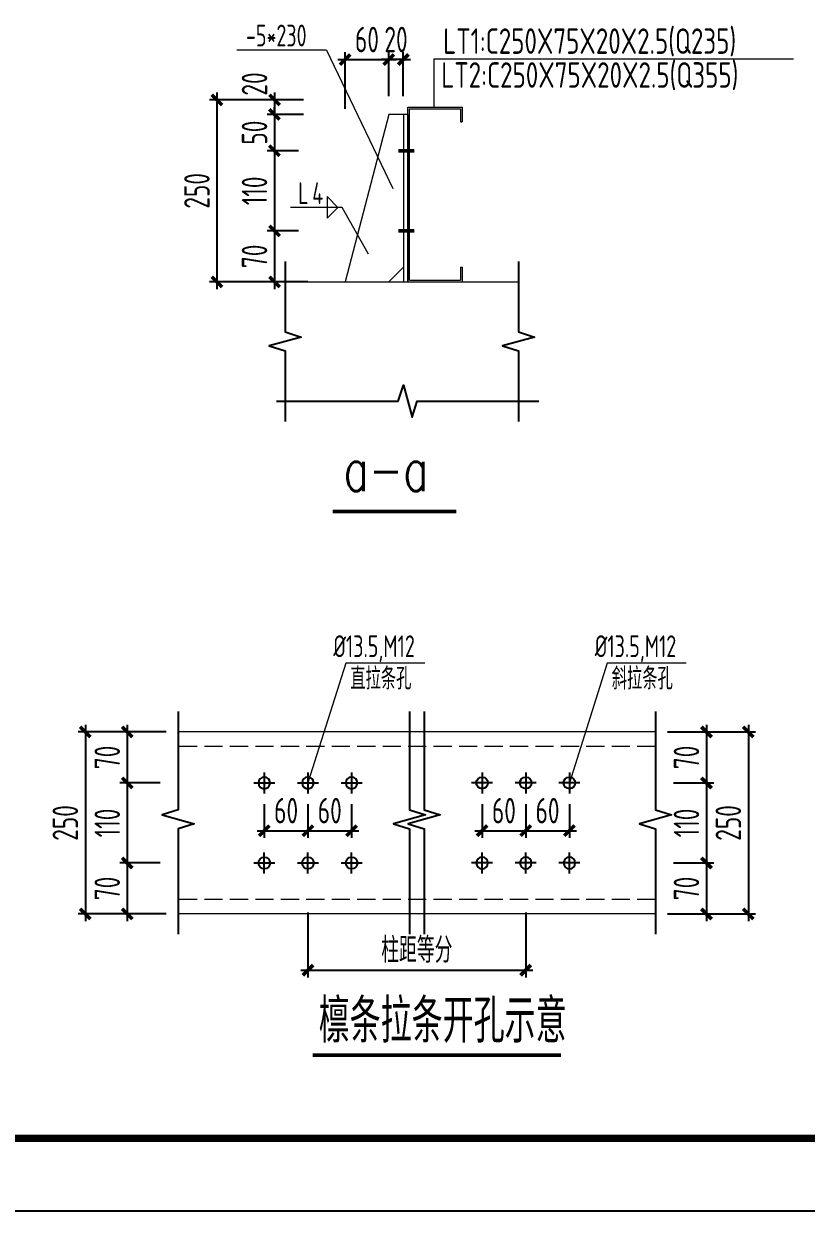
# Model space of a CAD drawing. Extents: x -3102990 to -851544, y -5293060 to -2540151.
# Drawn here: x -1814822 to -1804063, y -2672902 to -2656588 of the extents above; entities that cross this region are included whole.
import ezdxf

# ---------------------------------------------------------------- set-up
doc = ezdxf.new("R2010")
doc.units = 0
doc.header["$LTSCALE"] = 1000
doc.header["$PDMODE"] = 1
doc.linetypes.add('DASH', pattern=[0.35, 0.25, -0.1])
doc.layers.get('0').update_dxf_attribs({"linetype": 'CONTINUOUS'})
doc.layers.get('Defpoints').update_dxf_attribs({"linetype": 'CONTINUOUS'})
for name, color, linetype in [('BEAM', 4, 'CONTINUOUS'), ('DIM', 3, 'CONTINUOUS'), ('NUM', 7, 'CONTINUOUS'), ('PUB_TITLE', 4, 'CONTINUOUS'), ('REIN', 1, 'CONTINUOUS'), ('TEXT', 7, 'CONTINUOUS'), ('THIN', 7, 'CONTINUOUS')]:
    doc.layers.add(name, color=color, linetype=linetype)
doc.layers.add('yichutu', color=7, linetype='CONTINUOUS', true_color=0xffffff, plot=False)
doc.styles.add('TSSD_Dimension', font='tssdeng.shx', dxfattribs={"width": 0.7, "bigfont": 'Hztxt.shx'})
doc.styles.add('TSSD_Rein', font='Tssdeng.shx', dxfattribs={"width": 0.75, "bigfont": 'hztxt.shx'})
doc.styles.add('正文', font='romans.shx', dxfattribs={"width": 0.71, "bigfont": 'hztxt.shx'})
doc.dimstyles.new('TSSD_10_100', dxfattribs={"dimtxt": 350, "dimasz": 100, "dimexe": 100, "dimexo": 250, "dimgap": 100, "dimtad": 1, "dimdec": 0, "dimlfac": 0.1, "dimzin": 0, "dimdsep": 46, "dimtxsty": 'TSSD_Dimension', "dimblk": 'ARCHTICK', "dimcen": 0, "dimdle": 100, "dimclrt": 7, "dimadec": 0, "dimazin": 0, "dimtfac": 1, "dimtdec": 0, "dimtix": 1, "dimtmove": 2, "dimatfit": 3, "dimldrblk": 'ARCHTICK', "dimfxl": 1, "dimtolj": 1, "dimtzin": 0, "dimarcsym": 0})

# ---------------------------------------------------------------- blocks, each defined once
blk = doc.blocks.new('_ArchTick')
at = {"color": 0, "const_width": 0.5}
blk.add_lwpolyline([(-0.71, -0.71), (0.71, 0.71)], dxfattribs=at)
blk = doc.blocks.new('*D2562')
at = {"layer": 'Defpoints', "color": 0}
for p in [(-1810726, -2657634), (-1811374, -2657834), (-1810726, -2657834)]:
    blk.add_point(p, dxfattribs=at)
at = {"layer": 'DIM', "color": 0, "lineweight": -2}
for p, q in [((-1811374, -2657534), (-1811374, -2657934)), ((-1810976, -2657634), (-1811474, -2657634)), ((-1810976, -2657834), (-1811474, -2657834))]:
    blk.add_line(p, q, dxfattribs=at)
at = {"layer": 'DIM', "color": 0, "lineweight": -2, "xscale": 100, "yscale": 100, "zscale": 100}
for p, rotation in [((-1811374, -2657634), 90), ((-1811374, -2657834), 270)]:
    blk.add_blockref('_ArchTick', p, dxfattribs=dict(at, rotation=rotation))
at = {"layer": 'DIM', "color": 7, "lineweight": 5, "insert": (-1811649, -2657416), "char_height": 350, "attachment_point": 5, "rotation": 90, "style": 'TSSD_Dimension'}
blk.add_mtext('\\A1;20', dxfattribs=at)
blk = doc.blocks.new('*D2563')
at = {"layer": 'Defpoints', "color": 0}
for p in [(-1810726, -2657834), (-1811374, -2658334), (-1810793, -2658334)]:
    blk.add_point(p, dxfattribs=at)
at = {"layer": 'DIM', "color": 0, "lineweight": -2}
for p, q in [((-1810976, -2657834), (-1811474, -2657834)), ((-1811374, -2657834), (-1811374, -2657734)), ((-1811374, -2657834), (-1811374, -2658334)), ((-1811043, -2658334), (-1811474, -2658334)), ((-1811374, -2658334), (-1811374, -2658434))]:
    blk.add_line(p, q, dxfattribs=at)
at = {"layer": 'DIM', "color": 0, "lineweight": -2, "xscale": 100, "yscale": 100, "zscale": 100}
for p, rotation in [((-1811374, -2657834), 270), ((-1811374, -2658334), 90)]:
    blk.add_blockref('_ArchTick', p, dxfattribs=dict(at, rotation=rotation))
at = {"layer": 'DIM', "color": 7, "lineweight": 5, "insert": (-1811649, -2658084), "char_height": 350, "attachment_point": 5, "rotation": 90, "style": 'TSSD_Dimension'}
blk.add_mtext('\\A1;50', dxfattribs=at)
blk = doc.blocks.new('*D2564')
at = {"layer": 'Defpoints', "color": 0}
for p in [(-1810793, -2659434), (-1811374, -2660134), (-1810666, -2660134)]:
    blk.add_point(p, dxfattribs=at)
at = {"layer": 'DIM', "color": 0, "lineweight": -2}
for p, q in [((-1811374, -2659334), (-1811374, -2660234)), ((-1811043, -2659434), (-1811474, -2659434)), ((-1810916, -2660134), (-1811474, -2660134))]:
    blk.add_line(p, q, dxfattribs=at)
at = {"layer": 'DIM', "color": 0, "lineweight": -2, "xscale": 100, "yscale": 100, "zscale": 100}
for p, rotation in [((-1811374, -2659434), 90), ((-1811374, -2660134), 270)]:
    blk.add_blockref('_ArchTick', p, dxfattribs=dict(at, rotation=rotation))
at = {"layer": 'DIM', "color": 7, "lineweight": 5, "insert": (-1811649, -2659784), "char_height": 350, "attachment_point": 5, "rotation": 90, "style": 'TSSD_Dimension'}
blk.add_mtext('\\A1;70', dxfattribs=at)
blk = doc.blocks.new('*D2565')
at = {"layer": 'Defpoints', "color": 0}
for p in [(-1810976, -2657634), (-1812166, -2660134), (-1810976, -2660134)]:
    blk.add_point(p, dxfattribs=at)
at = {"layer": 'DIM', "color": 0, "lineweight": -2}
for p, q in [((-1812166, -2657534), (-1812166, -2660234)), ((-1811226, -2657634), (-1812266, -2657634)), ((-1811226, -2660134), (-1812266, -2660134))]:
    blk.add_line(p, q, dxfattribs=at)
at = {"layer": 'DIM', "color": 0, "lineweight": -2, "xscale": 100, "yscale": 100, "zscale": 100}
for p, rotation in [((-1812166, -2657634), 90), ((-1812166, -2660134), 270)]:
    blk.add_blockref('_ArchTick', p, dxfattribs=dict(at, rotation=rotation))
at = {"layer": 'DIM', "color": 7, "lineweight": 5, "insert": (-1812441, -2658884), "char_height": 350, "attachment_point": 5, "rotation": 90, "style": 'TSSD_Dimension'}
blk.add_mtext('\\A1;250', dxfattribs=at)
blk = doc.blocks.new('*D2566')
at = {"layer": 'Defpoints', "color": 0}
for p in [(-1809803, -2657080), (-1809803, -2657834), (-1810403, -2658008)]:
    blk.add_point(p, dxfattribs=at)
at = {"layer": 'DIM', "color": 0, "lineweight": -2}
for p, q in [((-1810403, -2657758), (-1810403, -2656980)), ((-1809803, -2657584), (-1809803, -2656980)), ((-1810503, -2657080), (-1809703, -2657080))]:
    blk.add_line(p, q, dxfattribs=at)
at = {"layer": 'DIM', "color": 0, "lineweight": -2, "xscale": 100, "yscale": 100, "zscale": 100, "rotation": 180}
blk.add_blockref('_ArchTick', (-1810403, -2657080), dxfattribs=at)
at = {"layer": 'DIM', "color": 0, "lineweight": -2, "xscale": 100, "yscale": 100, "zscale": 100}
blk.add_blockref('_ArchTick', (-1809803, -2657080), dxfattribs=at)
at = {"layer": 'DIM', "color": 7, "lineweight": 5, "insert": (-1810103, -2656805), "char_height": 350, "attachment_point": 5, "style": 'TSSD_Dimension'}
blk.add_mtext('\\A1;60', dxfattribs=at)
blk = doc.blocks.new('*D2567')
at = {"layer": 'Defpoints', "color": 0}
for p in [(-1809803, -2657080), (-1809803, -2657834), (-1809603, -2657834)]:
    blk.add_point(p, dxfattribs=at)
at = {"layer": 'DIM', "color": 0, "lineweight": -2}
for p, q in [((-1809803, -2657584), (-1809803, -2656980)), ((-1809603, -2657584), (-1809603, -2656980)), ((-1809803, -2657080), (-1809903, -2657080)), ((-1809603, -2657080), (-1809803, -2657080)), ((-1809603, -2657080), (-1809503, -2657080))]:
    blk.add_line(p, q, dxfattribs=at)
at = {"layer": 'DIM', "color": 0, "lineweight": -2, "xscale": 100, "yscale": 100, "zscale": 100}
blk.add_blockref('_ArchTick', (-1809803, -2657080), dxfattribs=at)
at = {"layer": 'DIM', "color": 0, "lineweight": -2, "xscale": 100, "yscale": 100, "zscale": 100, "rotation": 180}
blk.add_blockref('_ArchTick', (-1809603, -2657080), dxfattribs=at)
at = {"layer": 'DIM', "color": 7, "lineweight": 5, "insert": (-1809703, -2656805), "char_height": 350, "attachment_point": 5, "style": 'TSSD_Dimension'}
blk.add_mtext('\\A1;20', dxfattribs=at)
blk = doc.blocks.new('*D2593')
at = {"layer": 'Defpoints', "color": 0}
for p in [(-1810793, -2658334), (-1811374, -2659434), (-1810793, -2659434)]:
    blk.add_point(p, dxfattribs=at)
at = {"layer": 'DIM', "color": 0, "lineweight": -2}
for p, q in [((-1811043, -2658334), (-1811474, -2658334)), ((-1811374, -2658234), (-1811374, -2659534)), ((-1811043, -2659434), (-1811474, -2659434))]:
    blk.add_line(p, q, dxfattribs=at)
at = {"layer": 'DIM', "color": 0, "lineweight": -2, "xscale": 100, "yscale": 100, "zscale": 100}
for p, rotation in [((-1811374, -2658334), 90), ((-1811374, -2659434), 270)]:
    blk.add_blockref('_ArchTick', p, dxfattribs=dict(at, rotation=rotation))
at = {"layer": 'DIM', "color": 7, "insert": (-1811649, -2658884), "char_height": 350, "attachment_point": 5, "rotation": 90, "style": 'TSSD_Dimension'}
blk.add_mtext('\\A1;110', dxfattribs=at)
blk = doc.blocks.new('A$C3073000E')
at = {"layer": 'THIN', "color": 1}
for p, q in [((116, 1), (-172, 1)), ((-28, 145), (-28, -143))]:
    blk.add_line(p, q, dxfattribs=at)
blk.add_circle((-28, 1), 80, dxfattribs=at)
blk = doc.blocks.new('*D2674')
at = {"layer": 'Defpoints', "color": 0}
for p in [(-1806221, -2666318), (-1806221, -2668818), (-1804859, -2668818)]:
    blk.add_point(p, dxfattribs=at)
at = {"layer": 'DIM', "color": 0, "lineweight": -2}
for p, q in [((-1805971, -2666318), (-1804759, -2666318)), ((-1804859, -2666218), (-1804859, -2668918)), ((-1805971, -2668818), (-1804759, -2668818))]:
    blk.add_line(p, q, dxfattribs=at)
at = {"layer": 'DIM', "color": 0, "lineweight": -2, "xscale": 100, "yscale": 100, "zscale": 100}
for p, rotation in [((-1804859, -2666318), 90), ((-1804859, -2668818), 270)]:
    blk.add_blockref('_ArchTick', p, dxfattribs=dict(at, rotation=rotation))
at = {"layer": 'DIM', "color": 7, "insert": (-1805134, -2667568), "char_height": 350, "attachment_point": 5, "rotation": 90, "style": 'TSSD_Dimension'}
blk.add_mtext('\\A1;250', dxfattribs=at)
blk = doc.blocks.new('*D2675')
at = {"layer": 'Defpoints', "color": 0}
for p in [(-1806137, -2666318), (-1806137, -2667018), (-1805435, -2667018)]:
    blk.add_point(p, dxfattribs=at)
at = {"layer": 'DIM', "color": 0, "lineweight": -2}
for p, q in [((-1805887, -2666318), (-1805335, -2666318)), ((-1805435, -2666218), (-1805435, -2667118)), ((-1805887, -2667018), (-1805335, -2667018))]:
    blk.add_line(p, q, dxfattribs=at)
at = {"layer": 'DIM', "color": 0, "lineweight": -2, "xscale": 100, "yscale": 100, "zscale": 100}
for p, rotation in [((-1805435, -2666318), 90), ((-1805435, -2667018), 270)]:
    blk.add_blockref('_ArchTick', p, dxfattribs=dict(at, rotation=rotation))
at = {"layer": 'DIM', "color": 7, "insert": (-1805710, -2666668), "char_height": 350, "attachment_point": 5, "rotation": 90, "style": 'TSSD_Dimension'}
blk.add_mtext('\\A1;70', dxfattribs=at)
blk = doc.blocks.new('*D2676')
at = {"layer": 'Defpoints', "color": 0}
for p in [(-1806137, -2667018), (-1806137, -2668118), (-1805435, -2668118)]:
    blk.add_point(p, dxfattribs=at)
at = {"layer": 'DIM', "color": 0, "lineweight": -2}
for p, q in [((-1805887, -2667018), (-1805335, -2667018)), ((-1805435, -2666918), (-1805435, -2668218)), ((-1805887, -2668118), (-1805335, -2668118))]:
    blk.add_line(p, q, dxfattribs=at)
at = {"layer": 'DIM', "color": 0, "lineweight": -2, "xscale": 100, "yscale": 100, "zscale": 100}
for p, rotation in [((-1805435, -2667018), 90), ((-1805435, -2668118), 270)]:
    blk.add_blockref('_ArchTick', p, dxfattribs=dict(at, rotation=rotation))
at = {"layer": 'DIM', "color": 7, "insert": (-1805710, -2667568), "char_height": 350, "attachment_point": 5, "rotation": 90, "style": 'TSSD_Dimension'}
blk.add_mtext('\\A1;110', dxfattribs=at)
blk = doc.blocks.new('*D2677')
at = {"layer": 'Defpoints', "color": 0}
for p in [(-1811514, -2667062), (-1810914, -2667062), (-1810914, -2667674)]:
    blk.add_point(p, dxfattribs=at)
at = {"layer": 'DIM', "color": 0, "lineweight": -2}
for p, q in [((-1811514, -2667312), (-1811514, -2667774)), ((-1810914, -2667312), (-1810914, -2667774)), ((-1811614, -2667674), (-1810814, -2667674))]:
    blk.add_line(p, q, dxfattribs=at)
at = {"layer": 'DIM', "color": 0, "lineweight": -2, "xscale": 100, "yscale": 100, "zscale": 100, "rotation": 180}
blk.add_blockref('_ArchTick', (-1811514, -2667674), dxfattribs=at)
at = {"layer": 'DIM', "color": 0, "lineweight": -2, "xscale": 100, "yscale": 100, "zscale": 100}
blk.add_blockref('_ArchTick', (-1810914, -2667674), dxfattribs=at)
at = {"layer": 'DIM', "color": 7, "insert": (-1811214, -2667399), "char_height": 350, "attachment_point": 5, "style": 'TSSD_Dimension'}
blk.add_mtext('\\A1;60', dxfattribs=at)
blk = doc.blocks.new('*D2678')
at = {"layer": 'Defpoints', "color": 0}
for p in [(-1810914, -2667062), (-1810314, -2667062), (-1810314, -2667674)]:
    blk.add_point(p, dxfattribs=at)
at = {"layer": 'DIM', "color": 0, "lineweight": -2}
for p, q in [((-1810914, -2667312), (-1810914, -2667774)), ((-1810314, -2667312), (-1810314, -2667774)), ((-1811014, -2667674), (-1810214, -2667674))]:
    blk.add_line(p, q, dxfattribs=at)
at = {"layer": 'DIM', "color": 0, "lineweight": -2, "xscale": 100, "yscale": 100, "zscale": 100, "rotation": 180}
blk.add_blockref('_ArchTick', (-1810914, -2667674), dxfattribs=at)
at = {"layer": 'DIM', "color": 0, "lineweight": -2, "xscale": 100, "yscale": 100, "zscale": 100}
blk.add_blockref('_ArchTick', (-1810314, -2667674), dxfattribs=at)
at = {"layer": 'DIM', "color": 7, "insert": (-1810614, -2667399), "char_height": 350, "attachment_point": 5, "style": 'TSSD_Dimension'}
blk.add_mtext('\\A1;60', dxfattribs=at)
blk = doc.blocks.new('*D2679')
at = {"layer": 'Defpoints', "color": 0}
for p in [(-1808520, -2667062), (-1807920, -2667062), (-1807920, -2667674)]:
    blk.add_point(p, dxfattribs=at)
at = {"layer": 'DIM', "color": 0, "lineweight": -2}
for p, q in [((-1808520, -2667312), (-1808520, -2667774)), ((-1807920, -2667312), (-1807920, -2667774)), ((-1808620, -2667674), (-1807820, -2667674))]:
    blk.add_line(p, q, dxfattribs=at)
at = {"layer": 'DIM', "color": 0, "lineweight": -2, "xscale": 100, "yscale": 100, "zscale": 100, "rotation": 180}
blk.add_blockref('_ArchTick', (-1808520, -2667674), dxfattribs=at)
at = {"layer": 'DIM', "color": 0, "lineweight": -2, "xscale": 100, "yscale": 100, "zscale": 100}
blk.add_blockref('_ArchTick', (-1807920, -2667674), dxfattribs=at)
at = {"layer": 'DIM', "color": 7, "insert": (-1808220, -2667399), "char_height": 350, "attachment_point": 5, "style": 'TSSD_Dimension'}
blk.add_mtext('\\A1;60', dxfattribs=at)
blk = doc.blocks.new('*D2680')
at = {"layer": 'Defpoints', "color": 0}
for p in [(-1807920, -2667062), (-1807320, -2667062), (-1807320, -2667674)]:
    blk.add_point(p, dxfattribs=at)
at = {"layer": 'DIM', "color": 0, "lineweight": -2}
for p, q in [((-1807920, -2667312), (-1807920, -2667774)), ((-1807320, -2667312), (-1807320, -2667774)), ((-1808020, -2667674), (-1807220, -2667674))]:
    blk.add_line(p, q, dxfattribs=at)
at = {"layer": 'DIM', "color": 0, "lineweight": -2, "xscale": 100, "yscale": 100, "zscale": 100, "rotation": 180}
blk.add_blockref('_ArchTick', (-1807920, -2667674), dxfattribs=at)
at = {"layer": 'DIM', "color": 0, "lineweight": -2, "xscale": 100, "yscale": 100, "zscale": 100}
blk.add_blockref('_ArchTick', (-1807320, -2667674), dxfattribs=at)
at = {"layer": 'DIM', "color": 7, "insert": (-1807620, -2667399), "char_height": 350, "attachment_point": 5, "style": 'TSSD_Dimension'}
blk.add_mtext('\\A1;60', dxfattribs=at)
blk = doc.blocks.new('*D2681')
at = {"layer": 'Defpoints', "color": 0}
for p in [(-1806137, -2668118), (-1806137, -2668818), (-1805435, -2668818)]:
    blk.add_point(p, dxfattribs=at)
at = {"layer": 'DIM', "color": 0, "lineweight": -2}
for p, q in [((-1805887, -2668118), (-1805335, -2668118)), ((-1805435, -2668018), (-1805435, -2668918)), ((-1805887, -2668818), (-1805335, -2668818))]:
    blk.add_line(p, q, dxfattribs=at)
at = {"layer": 'DIM', "color": 0, "lineweight": -2, "xscale": 100, "yscale": 100, "zscale": 100}
for p, rotation in [((-1805435, -2668118), 90), ((-1805435, -2668818), 270)]:
    blk.add_blockref('_ArchTick', p, dxfattribs=dict(at, rotation=rotation))
at = {"layer": 'DIM', "color": 7, "insert": (-1805710, -2668468), "char_height": 350, "attachment_point": 5, "rotation": 90, "style": 'TSSD_Dimension'}
blk.add_mtext('\\A1;70', dxfattribs=at)
blk = doc.blocks.new('*D2682')
at = {"layer": 'Defpoints', "color": 0}
for p in [(-1812612, -2666318), (-1813975, -2668818), (-1812612, -2668818)]:
    blk.add_point(p, dxfattribs=at)
at = {"layer": 'DIM', "color": 0, "lineweight": -2}
for p, q in [((-1812862, -2666318), (-1814075, -2666318)), ((-1813975, -2666218), (-1813975, -2668918)), ((-1812862, -2668818), (-1814075, -2668818))]:
    blk.add_line(p, q, dxfattribs=at)
at = {"layer": 'DIM', "color": 0, "lineweight": -2, "xscale": 100, "yscale": 100, "zscale": 100}
for p, rotation in [((-1813975, -2666318), 90), ((-1813975, -2668818), 270)]:
    blk.add_blockref('_ArchTick', p, dxfattribs=dict(at, rotation=rotation))
at = {"layer": 'DIM', "color": 7, "insert": (-1814250, -2667568), "char_height": 350, "attachment_point": 5, "rotation": 90, "style": 'TSSD_Dimension'}
blk.add_mtext('\\A1;250', dxfattribs=at)
blk = doc.blocks.new('*D2683')
at = {"layer": 'Defpoints', "color": 0}
for p in [(-1812697, -2666318), (-1813399, -2667018), (-1812697, -2667018)]:
    blk.add_point(p, dxfattribs=at)
at = {"layer": 'DIM', "color": 0, "lineweight": -2}
for p, q in [((-1812947, -2666318), (-1813499, -2666318)), ((-1813399, -2666218), (-1813399, -2667118)), ((-1812947, -2667018), (-1813499, -2667018))]:
    blk.add_line(p, q, dxfattribs=at)
at = {"layer": 'DIM', "color": 0, "lineweight": -2, "xscale": 100, "yscale": 100, "zscale": 100}
for p, rotation in [((-1813399, -2666318), 90), ((-1813399, -2667018), 270)]:
    blk.add_blockref('_ArchTick', p, dxfattribs=dict(at, rotation=rotation))
at = {"layer": 'DIM', "color": 7, "insert": (-1813674, -2666668), "char_height": 350, "attachment_point": 5, "rotation": 90, "style": 'TSSD_Dimension'}
blk.add_mtext('\\A1;70', dxfattribs=at)
blk = doc.blocks.new('*D2684')
at = {"layer": 'Defpoints', "color": 0}
for p in [(-1812697, -2667018), (-1813399, -2668118), (-1812697, -2668118)]:
    blk.add_point(p, dxfattribs=at)
at = {"layer": 'DIM', "color": 0, "lineweight": -2}
for p, q in [((-1812947, -2667018), (-1813499, -2667018)), ((-1813399, -2666918), (-1813399, -2668218)), ((-1812947, -2668118), (-1813499, -2668118))]:
    blk.add_line(p, q, dxfattribs=at)
at = {"layer": 'DIM', "color": 0, "lineweight": -2, "xscale": 100, "yscale": 100, "zscale": 100}
for p, rotation in [((-1813399, -2667018), 90), ((-1813399, -2668118), 270)]:
    blk.add_blockref('_ArchTick', p, dxfattribs=dict(at, rotation=rotation))
at = {"layer": 'DIM', "color": 7, "insert": (-1813674, -2667568), "char_height": 350, "attachment_point": 5, "rotation": 90, "style": 'TSSD_Dimension'}
blk.add_mtext('\\A1;110', dxfattribs=at)
blk = doc.blocks.new('*D2685')
at = {"layer": 'Defpoints', "color": 0}
for p in [(-1812697, -2668118), (-1813399, -2668818), (-1812697, -2668818)]:
    blk.add_point(p, dxfattribs=at)
at = {"layer": 'DIM', "color": 0, "lineweight": -2}
for p, q in [((-1812947, -2668118), (-1813499, -2668118)), ((-1813399, -2668018), (-1813399, -2668918)), ((-1812947, -2668818), (-1813499, -2668818))]:
    blk.add_line(p, q, dxfattribs=at)
at = {"layer": 'DIM', "color": 0, "lineweight": -2, "xscale": 100, "yscale": 100, "zscale": 100}
for p, rotation in [((-1813399, -2668118), 90), ((-1813399, -2668818), 270)]:
    blk.add_blockref('_ArchTick', p, dxfattribs=dict(at, rotation=rotation))
at = {"layer": 'DIM', "color": 7, "insert": (-1813674, -2668468), "char_height": 350, "attachment_point": 5, "rotation": 90, "style": 'TSSD_Dimension'}
blk.add_mtext('\\A1;70', dxfattribs=at)
blk = doc.blocks.new('*D2686')
at = {"layer": 'Defpoints', "color": 0}
for p in [(-1810914, -2668547), (-1807920, -2668547), (-1807920, -2669590)]:
    blk.add_point(p, dxfattribs=at)
at = {"layer": 'DIM', "color": 0, "lineweight": -2}
for p, q in [((-1810914, -2668797), (-1810914, -2669690)), ((-1807920, -2668797), (-1807920, -2669690)), ((-1811014, -2669590), (-1807820, -2669590))]:
    blk.add_line(p, q, dxfattribs=at)
at = {"layer": 'DIM', "color": 0, "lineweight": -2, "xscale": 100, "yscale": 100, "zscale": 100, "rotation": 180}
blk.add_blockref('_ArchTick', (-1810914, -2669590), dxfattribs=at)
at = {"layer": 'DIM', "color": 0, "lineweight": -2, "xscale": 100, "yscale": 100, "zscale": 100}
blk.add_blockref('_ArchTick', (-1807920, -2669590), dxfattribs=at)
at = {"layer": 'DIM', "color": 7, "insert": (-1809417, -2669315), "char_height": 350, "attachment_point": 5, "style": 'TSSD_Dimension'}
blk.add_mtext('\\A1;柱距等分', dxfattribs=at)
blk = doc.blocks.new('A$C16496DF1')
at = {"layer": 'PUB_TITLE'}
blk.add_lwpolyline([(0, 0), (0, 42000), (104100, 42000), (104100, 0)], close=True, dxfattribs=at)
at = {"layer": 'PUB_TITLE', "const_width": 100}
blk.add_lwpolyline([(103100, 1000), (103100, 41000), (713, 41000), (713, 1000), (103100, 1000)], dxfattribs=at)
blk = doc.blocks.new('yct-1041-420-104100-42000-100-2006.0')
at = {"layer": 'yichutu', "color": 7, "true_color": 0xffffff}
blk.add_lwpolyline([(0, 0), (0, 42000), (104100, 42000), (104100, 0)], close=True, dxfattribs=at)

msp = doc.modelspace()

# ---------------------------------------------------------------- linework, layer by layer
at = {"layer": 'BEAM', "linetype": 'ByBlock', "lineweight": 5}
for p, q in [((-1809802.6, -2657834.31), (-1810402.6, -2660133.84)), ((-1809602.6, -2657834.31), (-1809802.6, -2657834.31)), ((-1809602.6, -2657834.31), (-1809602.6, -2660133.84)), ((-1809542.6, -2657834.31), (-1809602.6, -2657834.31)), ((-1809542.6, -2657733.84), (-1808792.6, -2657733.84)), ((-1809542.6, -2660133.84), (-1809542.6, -2657733.84)), ((-1809542.6, -2657834.31), (-1809542.6, -2660133.84)), ((-1809517.6, -2657758.84), (-1808817.6, -2657758.84)), ((-1809517.6, -2660108.84), (-1809517.6, -2657758.84)), ((-1808817.6, -2657758.84), (-1808817.6, -2657933.84)), ((-1808792.6, -2657733.84), (-1808792.6, -2657933.84)), ((-1808817.6, -2657933.84), (-1808792.6, -2657933.84)), ((-1809602.6, -2659933.84), (-1809802.6, -2660133.84)), ((-1808817.6, -2659933.84), (-1808817.6, -2660108.84)), ((-1808817.6, -2659933.84), (-1808792.6, -2659933.84)), ((-1808792.6, -2659933.84), (-1808792.6, -2660133.84)), ((-1811265.2, -2660133.84), (-1808220, -2660133.84)), ((-1811065.2, -2660133.84), (-1808020, -2660133.84)), ((-1809542.6, -2660133.84), (-1808792.6, -2660133.84)), ((-1809517.6, -2660108.84), (-1808817.6, -2660108.84)), ((-1806136.82, -2666318.17), (-1812697.11, -2666318.17)), ((-1806136.82, -2668817.69), (-1812697.11, -2668817.69))]:
    msp.add_line(p, q, dxfattribs=at)
at = {"layer": 'BEAM', "linetype": 'DASH', "lineweight": 5}
for p, q in [((-1806136.82, -2666518.17), (-1812697.11, -2666518.17)), ((-1806136.82, -2668617.69), (-1812697.11, -2668617.69))]:
    msp.add_line(p, q, dxfattribs=at)
at = {"layer": 'NUM', "const_width": 50}
msp.add_lwpolyline([(-1810574.14, -2663290.92), (-1808873.77, -2663290.92)], dxfattribs=at)
at = {"layer": 'NUM', "const_width": 50, "elevation": -288}
msp.add_lwpolyline([(-1810851.24, -2670756.61), (-1807435.74, -2670756.61)], dxfattribs=at)
at = {"layer": 'REIN', "linetype": 'ByBlock', "const_width": 50}
for points in [[(-1809453, -2658334.31), (-1809669.58, -2658334.31)], [(-1809453, -2659433.84), (-1809669.58, -2659433.84)]]:
    msp.add_lwpolyline(points, dxfattribs=at)
at = {"layer": 'TEXT', "lineweight": 5}
for p, q in [((-1810658.55, -2656952.21, -288), (-1811893.39, -2656952.21, -288)), ((-1810658.55, -2656952.21, -288), (-1809745.19, -2658851.03)), ((-1809182.53, -2657068.43), (-1809182.53, -2657733.84)), ((-1809182.53, -2657068.43, 144), (-1804236.89, -2657068.43, 144)), ((-1810652.13, -2658963.63, -288), (-1810652.13, -2659258.31, -288)), ((-1810504.79, -2659110.97, -288), (-1810652.13, -2658963.63, -288)), ((-1810445.08, -2659110.97, -288), (-1811153.95, -2659110.97, -288)), ((-1810504.79, -2659110.97, -288), (-1810652.13, -2659258.31, -288)), ((-1810080.36, -2659752.4, -288), (-1810445.08, -2659110.97, -288)), ((-1810395.06, -2665373.49, 48), (-1810914.28, -2667018.17, 48)), ((-1809307.58, -2665373.49, 48), (-1810395.06, -2665373.49, 48)), ((-1806800.42, -2665373.49, 48), (-1807319.64, -2667018.17, 48)), ((-1805712.94, -2665373.49, 48), (-1806800.42, -2665373.49, 48))]:
    msp.add_line(p, q, dxfattribs=at)
at = {"layer": 'THIN'}
for points in [[(-1811226.44, -2659853.84), (-1811226.44, -2660823.05), (-1811006.44, -2660893.05), (-1811446.44, -2661013.05), (-1811226.44, -2661083.05), (-1811226.44, -2662052.26)], [(-1808020, -2659853.84), (-1808020, -2660823.05), (-1807800, -2660893.05), (-1808240, -2661013.05), (-1808020, -2661083.05), (-1808020, -2662052.26)], [(-1811345.2, -2661772.26), (-1809672.6, -2661772.26), (-1809602.6, -2661552.26), (-1809482.6, -2661992.26), (-1809412.6, -2661772.26), (-1807740, -2661772.26)]]:
    msp.add_lwpolyline(points, dxfattribs=at)
at = {"layer": 'THIN', "elevation": 48}
for points in [[(-1812697.11, -2666038.17), (-1812697.11, -2667387.93), (-1812917.11, -2667457.93), (-1812477.11, -2667577.93), (-1812697.11, -2667647.93), (-1812697.11, -2669097.69)], [(-1809516.96, -2666038.17), (-1809516.96, -2667387.93), (-1809296.96, -2667457.93), (-1809736.96, -2667577.93), (-1809516.96, -2667647.93), (-1809516.96, -2669097.69)], [(-1809316.96, -2666038.17), (-1809316.96, -2667387.93), (-1809096.96, -2667457.93), (-1809536.96, -2667577.93), (-1809316.96, -2667647.93), (-1809316.96, -2669097.69)], [(-1806136.82, -2666038.17), (-1806136.82, -2667387.93), (-1805916.82, -2667457.93), (-1806356.82, -2667577.93), (-1806136.82, -2667647.93), (-1806136.82, -2669097.69)]]:
    msp.add_lwpolyline(points, dxfattribs=at)

# ---------------------------------------------------------------- block references
at = {"ltscale": 1.5}
msp.add_blockref('A$C16496DF1', (-1901499.9, -2672902.4), dxfattribs=at)
at = {"layer": 'BEAM', "linetype": 'ByBlock', "xscale": -1}
for p in [(-1811542.59, -2667019.04, 48), (-1810942.59, -2667019.04, 48), (-1810342.59, -2667019.04, 48)]:
    msp.add_blockref('A$C3073000E', p, dxfattribs=at)
at = {"layer": 'BEAM', "linetype": 'ByBlock'}
for p in [(-1808491.34, -2667019.04, 48), (-1807891.34, -2667019.04, 48), (-1807291.34, -2667019.04, 48)]:
    msp.add_blockref('A$C3073000E', p, dxfattribs=at)
at = {"layer": 'BEAM', "linetype": 'ByBlock', "rotation": 180}
for p in [(-1811542.59, -2668116.82, 48), (-1810942.59, -2668116.82, 48), (-1810342.59, -2668116.82, 48)]:
    msp.add_blockref('A$C3073000E', p, dxfattribs=at)
at = {"layer": 'BEAM', "linetype": 'ByBlock', "xscale": -1, "rotation": 180}
for p in [(-1808491.34, -2668116.82, 48), (-1807891.34, -2668116.82, 48), (-1807291.34, -2668116.82, 48)]:
    msp.add_blockref('A$C3073000E', p, dxfattribs=at)
at = {"layer": 'yichutu'}
msp.add_blockref('yct-1041-420-104100-42000-100-2006.0', (-1901499.9, -2672902.4), dxfattribs=at)

# ---------------------------------------------------------------- texts
at = {"layer": 'TEXT', "lineweight": 5}
for s, height, style, width, p in [('-5*230', 300, 'TSSD_Rein', 0.7, (-1811766.43, -2656900.28, -288)), ('LT1:C250X75X20X2.5(Q235)', 350, 'TSSD_Rein', 0.75, (-1809054.67, -2657001.77, 10.82)), ('LT2:C250X75X20X2.5(Q355)', 350, 'TSSD_Rein', 0.75, (-1809081.91, -2657467.12, 10.82)), ('L', 300, 'TSSD_Rein', 0.7, (-1811049.45, -2659066.21, -288)), ('4', 300, 'TSSD_Rein', 0.7, (-1810855.46, -2659066.21, -288)), ('a-a', 600.008, '正文', 0.71, (-1810424.67, -2663007.87)), ('%%c13.5,M12', 300, 'TSSD_Rein', 0.7, (-1810565.38, -2665290.1, 48)), ('%%c13.5,M12', 300, 'TSSD_Rein', 0.7, (-1806970.74, -2665290.1, 48)), ('直拉条孔', 300, 'TSSD_Rein', 0.7, (-1810331.98, -2665734.54, 48)), ('斜拉条孔', 300, 'TSSD_Rein', 0.7, (-1806737.34, -2665734.54, 48)), ('檩条拉条开孔示意', 600.008, '正文', 0.71, (-1810766.2, -2670586.93, -288))]:
    msp.add_text(s, height=height, dxfattribs=dict(at, style=style, width=width)).set_placement(p)

# ---------------------------------------------------------------- dimensions: what is measured, and where the dimension line sits
at = {"layer": 'DIM', "lineweight": 5}
for p1, picture, middle in [((-1810402.6, -2658008.44), '*D2566', (-1810102.6, -2656804.62)), ((-1809602.6, -2657834.31), '*D2567', (-1809702.6, -2656804.62))]:
    dim = msp.add_linear_dim(base=(-1809802.6, -2657079.62), p1=p1, p2=(-1809802.6, -2657834.31), dimstyle='TSSD_10_100', dxfattribs=at)
    dim.commit()
    dim.dimension.update_dxf_attribs({"geometry": picture, "text_midpoint": middle})
dim = msp.add_linear_dim(base=(-1811373.84, -2657834.31), p1=(-1810726.44, -2657634.31), p2=(-1810726.44, -2657834.31), angle=90, dimstyle='TSSD_10_100', dxfattribs=at)
dim.commit()
dim.dimension.update_dxf_attribs({"geometry": '*D2562', "text_midpoint": (-1811648.84, -2657416.01), "dimtype": 160})
dim = msp.add_linear_dim(base=(-1812165.64, -2660133.84), p1=(-1810976.44, -2657634.31), p2=(-1810976.44, -2660133.84), angle=90, text='250', dimstyle='TSSD_10_100', dxfattribs=at)
dim.commit()
dim.dimension.update_dxf_attribs({"geometry": '*D2565', "text_midpoint": (-1812440.64, -2658884.08)})
for base, p1, p2, picture, middle in [((-1811373.84, -2658334.31), (-1810726.44, -2657834.31), (-1810793.42, -2658334.31), '*D2563', (-1811648.84, -2658084.31)), ((-1811373.84, -2660133.84), (-1810793.42, -2659433.84), (-1810666.44, -2660133.84), '*D2564', (-1811648.84, -2659783.84))]:
    dim = msp.add_linear_dim(base=base, p1=p1, p2=p2, angle=90, dimstyle='TSSD_10_100', dxfattribs=at)
    dim.commit()
    dim.dimension.update_dxf_attribs({"geometry": picture, "text_midpoint": middle})
at = {"layer": 'DIM'}
for base, p1, p2, picture, middle in [((-1811373.84, -2659433.84), (-1810793.42, -2658334.31), (-1810793.42, -2659433.84), '*D2593', (-1811648.84, -2658884.08)), ((-1813975.07, -2668817.69, 48), (-1812612.46, -2666318.17, 48), (-1812612.46, -2668817.69, 48), '*D2682', (-1814250.07, -2667567.93, 48)), ((-1813399.18, -2667018.17, 48), (-1812697.11, -2666318.17, 48), (-1812697.11, -2667018.17, 48), '*D2683', (-1813674.18, -2666668.17, 48)), ((-1804858.85, -2668817.69, 48), (-1806221.47, -2666318.17, 48), (-1806221.47, -2668817.69, 48), '*D2674', (-1805133.85, -2667567.93, 48)), ((-1805434.74, -2667018.17, 48), (-1806136.82, -2666318.17, 48), (-1806136.82, -2667018.17, 48), '*D2675', (-1805709.74, -2666668.17, 48)), ((-1813399.18, -2668117.69, 48), (-1812697.11, -2667018.17, 48), (-1812697.11, -2668117.69, 48), '*D2684', (-1813674.18, -2667567.93, 48)), ((-1805434.74, -2668117.69, 48), (-1806136.82, -2667018.17, 48), (-1806136.82, -2668117.69, 48), '*D2676', (-1805709.74, -2667567.93, 48)), ((-1813399.18, -2668817.69, 48), (-1812697.11, -2668117.69, 48), (-1812697.11, -2668817.69, 48), '*D2685', (-1813674.18, -2668467.69, 48)), ((-1805434.74, -2668817.69, 48), (-1806136.82, -2668117.69, 48), (-1806136.82, -2668817.69, 48), '*D2681', (-1805709.74, -2668467.69, 48))]:
    dim = msp.add_linear_dim(base=base, p1=p1, p2=p2, angle=90, dimstyle='TSSD_10_100', dxfattribs=at)
    dim.commit()
    dim.dimension.update_dxf_attribs({"geometry": picture, "text_midpoint": middle})
for base, p1, p2, picture, middle in [((-1810914.28, -2667673.91, 48), (-1811514.28, -2667062.17, 48), (-1810914.28, -2667062.17, 48), '*D2677', (-1811214.28, -2667398.91, 48)), ((-1810314.28, -2667673.91, 48), (-1810914.28, -2667062.17, 48), (-1810314.28, -2667062.17, 48), '*D2678', (-1810614.28, -2667398.91, 48)), ((-1807919.64, -2667673.91, 48), (-1808519.64, -2667062.17, 48), (-1807919.64, -2667062.17, 48), '*D2679', (-1808219.64, -2667398.91, 48)), ((-1807319.64, -2667673.91, 48), (-1807919.64, -2667062.17, 48), (-1807319.64, -2667062.17, 48), '*D2680', (-1807619.64, -2667398.91, 48))]:
    dim = msp.add_linear_dim(base=base, p1=p1, p2=p2, dimstyle='TSSD_10_100', dxfattribs=at)
    dim.commit()
    dim.dimension.update_dxf_attribs({"geometry": picture, "text_midpoint": middle})
dim = msp.add_linear_dim(base=(-1807919.64, -2669589.56, 48), p1=(-1810914.28, -2668547.25, 48), p2=(-1807919.64, -2668547.25, 48), text='柱距等分', dimstyle='TSSD_10_100', dxfattribs=at)
dim.commit()
dim.dimension.update_dxf_attribs({"geometry": '*D2686', "text_midpoint": (-1809416.96, -2669314.56, 48)})

doc.saveas('drawing.dxf')
